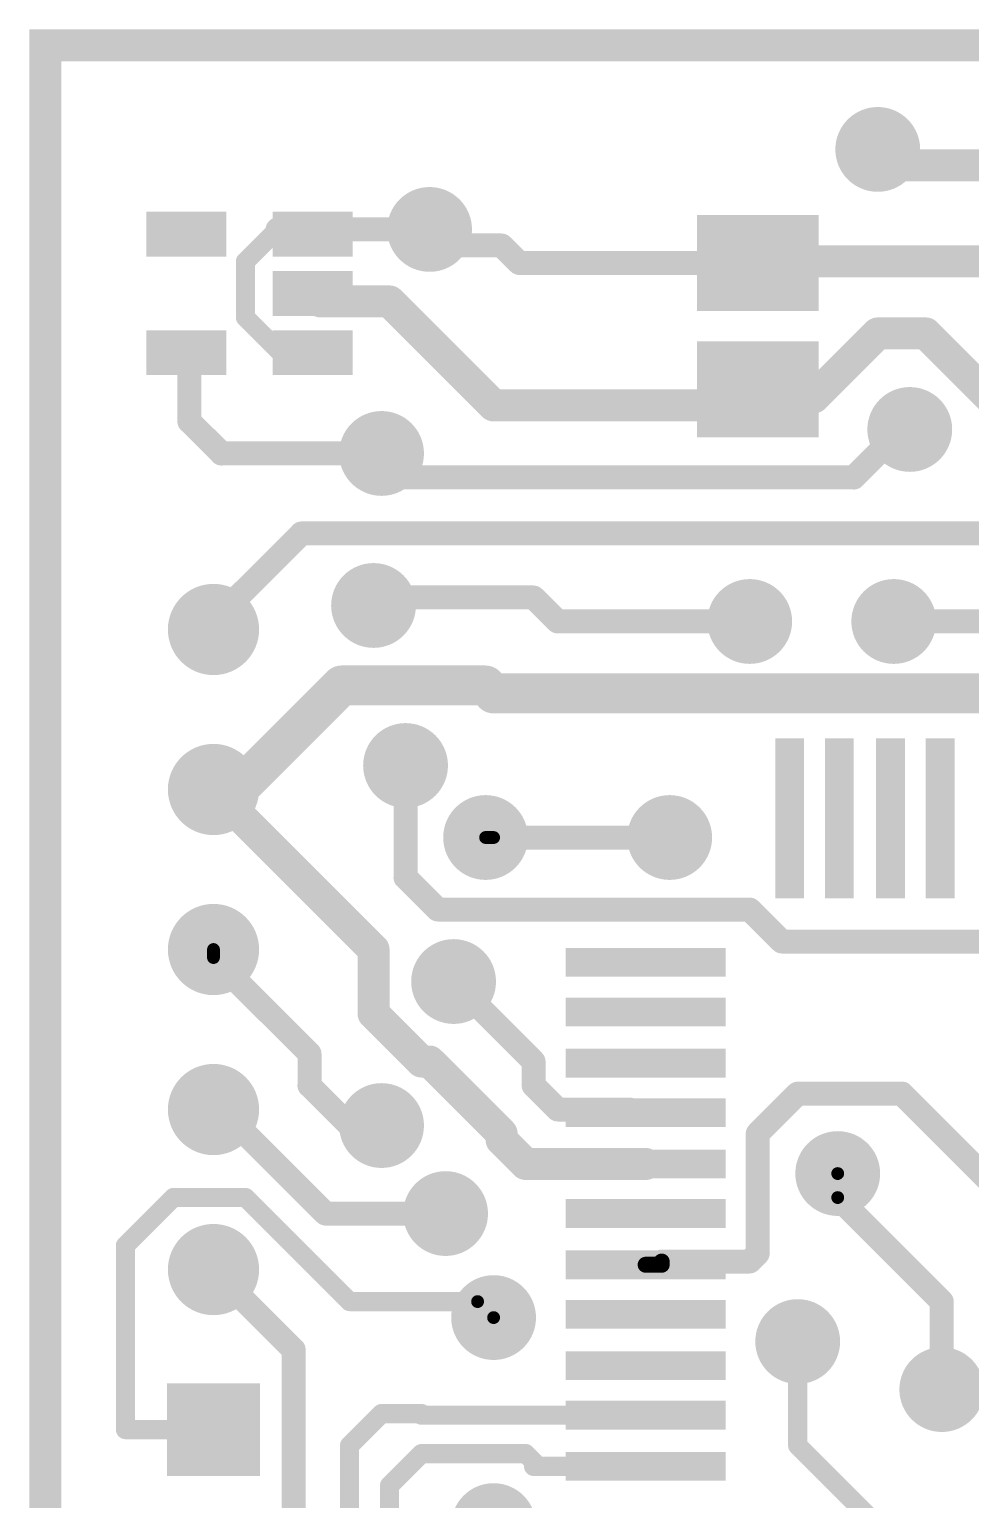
# Model space of a CAD drawing. Extents: x 0 to 1.4, y 0.29 to 2.46.
# Drawn here: x 0.002 to 0.59, y 1.54 to 2.459 of the extents above; entities that cross this region are included whole.
import ezdxf

# ---------------------------------------------------------------- set-up
doc = ezdxf.new("R2010")
doc.units = 0
doc.header["$MEASUREMENT"] = 0
for name, color, linetype in [('DRL', 18, 'Continuous'), ('SMT', 162, 'Continuous'), ('TOP', 82, 'Continuous')]:
    doc.layers.add(name, color=color, linetype=linetype)

msp = doc.modelspace()

# ---------------------------------------------------------------- linework, layer by layer
at = {"layer": 'DRL'}
for points, const_width in [([(0.525, 2.384, 1), (0.539, 2.384, 1)], 0.014), ([(0.245, 2.334, 1), (0.259, 2.334, 1)], 0.014), ([(0.545, 2.209, 1), (0.559, 2.209, 1)], 0.014), ([(0.215, 2.194, 1), (0.229, 2.194, 1)], 0.014), ([(0.21, 2.099, 1), (0.224, 2.099, 1)], 0.014), ([(0.109, 2.084, 1), (0.125, 2.084, 1)], 0.017), ([(0.445, 2.089, 1), (0.459, 2.089, 1)], 0.014), ([(0.535, 2.089, 1), (0.549, 2.089, 1)], 0.014), ([(0.23, 1.999, 1), (0.244, 1.999, 1)], 0.014), ([(0.109, 1.984, 1), (0.125, 1.984, 1)], 0.017), ([(0.28, 1.954, 1), (0.294, 1.954, 1)], 0.014), ([(0.395, 1.954, 1), (0.409, 1.954, 1)], 0.014), ([(0.109, 1.884, 1), (0.125, 1.884, 1)], 0.017), ([(0.26, 1.864, 1), (0.274, 1.864, 1)], 0.014), ([(0.109, 1.784, 1), (0.125, 1.784, 1)], 0.017), ([(0.215, 1.774, 1), (0.229, 1.774, 1)], 0.014), ([(0.5, 1.744, 1), (0.514, 1.744, 1)], 0.014), ([(0.255, 1.719, 1), (0.269, 1.719, 1)], 0.014), ([(0.109, 1.684, 1), (0.125, 1.684, 1)], 0.017), ([(0.285, 1.654, 1), (0.299, 1.654, 1)], 0.014), ([(0.475, 1.639, 1), (0.489, 1.639, 1)], 0.014), ([(0.565, 1.609, 1), (0.579, 1.609, 1)], 0.014), ([(0.109, 1.584, 1), (0.125, 1.584, 1)], 0.017)]:
    msp.add_lwpolyline(points, format="xyb", close=True, dxfattribs=dict(at, const_width=const_width))
at = {"layer": 'SMT'}
for points, const_width in [([(0.519, 2.384, 1), (0.545, 2.384, 1)], 0.027), ([(0.239, 2.334, 1), (0.265, 2.334, 1)], 0.027), ([(0.539, 2.209, 1), (0.565, 2.209, 1)], 0.027), ([(0.209, 2.194, 1), (0.235, 2.194, 1)], 0.027), ([(0.204, 2.099, 1), (0.23, 2.099, 1)], 0.027), ([(0.439, 2.089, 1), (0.465, 2.089, 1)], 0.027), ([(0.529, 2.089, 1), (0.555, 2.089, 1)], 0.027), ([(0.103, 2.084, 1), (0.131, 2.084, 1)], 0.029), ([(0.224, 1.999, 1), (0.25, 1.999, 1)], 0.027), ([(0.103, 1.984, 1), (0.131, 1.984, 1)], 0.029), ([(0.274, 1.954, 1), (0.3, 1.954, 1)], 0.027), ([(0.389, 1.954, 1), (0.415, 1.954, 1)], 0.027), ([(0.103, 1.884, 1), (0.131, 1.884, 1)], 0.029), ([(0.254, 1.864, 1), (0.28, 1.864, 1)], 0.027), ([(0.103, 1.784, 1), (0.131, 1.784, 1)], 0.029), ([(0.209, 1.774, 1), (0.235, 1.774, 1)], 0.027), ([(0.494, 1.744, 1), (0.52, 1.744, 1)], 0.027), ([(0.249, 1.719, 1), (0.275, 1.719, 1)], 0.027), ([(0.103, 1.684, 1), (0.131, 1.684, 1)], 0.029), ([(0.279, 1.654, 1), (0.305, 1.654, 1)], 0.027), ([(0.469, 1.639, 1), (0.495, 1.639, 1)], 0.027), ([(0.559, 1.609, 1), (0.585, 1.609, 1)], 0.027), ([(0.279, 1.524, 1), (0.305, 1.524, 1)], 0.027)]:
    msp.add_lwpolyline(points, format="xyb", close=True, dxfattribs=dict(at, const_width=const_width))
for points in [[(0.075, 2.317), (0.125, 2.317), (0.075, 2.345), (0.125, 2.345)], [(0.154, 2.317), (0.204, 2.317), (0.154, 2.345), (0.204, 2.345)], [(0.419, 2.283), (0.495, 2.283), (0.419, 2.343), (0.495, 2.343)], [(0.154, 2.28), (0.204, 2.28), (0.154, 2.308), (0.204, 2.308)], [(0.075, 2.243), (0.125, 2.243), (0.075, 2.271), (0.125, 2.271)], [(0.154, 2.243), (0.204, 2.243), (0.154, 2.271), (0.204, 2.271)], [(0.419, 2.204), (0.495, 2.204), (0.419, 2.264), (0.495, 2.264)], [(0.468, 1.916), (0.486, 1.916), (0.468, 2.016), (0.486, 2.016)], [(0.499, 1.916), (0.517, 1.916), (0.499, 2.016), (0.517, 2.016)], [(0.531, 1.916), (0.549, 1.916), (0.531, 2.016), (0.549, 2.016)], [(0.562, 1.916), (0.58, 1.916), (0.562, 2.016), (0.58, 2.016)], [(0.337, 1.867), (0.437, 1.867), (0.337, 1.885), (0.437, 1.885)], [(0.337, 1.836), (0.437, 1.836), (0.337, 1.854), (0.437, 1.854)], [(0.337, 1.804), (0.437, 1.804), (0.337, 1.822), (0.437, 1.822)], [(0.337, 1.773), (0.437, 1.773), (0.337, 1.791), (0.437, 1.791)], [(0.337, 1.741), (0.437, 1.741), (0.337, 1.759), (0.437, 1.759)], [(0.337, 1.71), (0.437, 1.71), (0.337, 1.728), (0.437, 1.728)], [(0.337, 1.678), (0.437, 1.678), (0.337, 1.696), (0.437, 1.696)], [(0.337, 1.647), (0.437, 1.647), (0.337, 1.665), (0.437, 1.665)], [(0.337, 1.615), (0.437, 1.615), (0.337, 1.633), (0.437, 1.633)], [(0.088, 1.555), (0.146, 1.555), (0.088, 1.613), (0.146, 1.613)], [(0.337, 1.584), (0.437, 1.584), (0.337, 1.602), (0.437, 1.602)], [(0.337, 1.552), (0.437, 1.552), (0.337, 1.57), (0.437, 1.57)]]:
    msp.add_solid(points, dxfattribs=at)
at = {"layer": 'TOP', "const_width": 0.02}
msp.add_lwpolyline([(0.012, 2.449), (1.387, 2.449), (1.387, 0.299), (0.012, 0.299), (0.012, 2.449)], close=True, dxfattribs=at)
at = {"layer": 'TOP'}
for points, const_width in [([(0.007, 2.449, 1), (0.017, 2.449, 1)], 0.01), ([(0.007, 2.449, 1), (0.017, 2.449, 1)], 0.01), ([(0.52, 2.384, 1), (0.544, 2.384, 1)], 0.025), ([(0.527, 2.389, 1), (0.537, 2.389, 1)], 0.01), ([(0.5283, 2.389, 1), (0.5358, 2.389, 1)], 0.0075), ([(0.5283, 2.384, 1), (0.5358, 2.384, 1)], 0.0075), ([(0.542, 2.374, 1), (0.552, 2.374, 1)], 0.01), ([(0.542, 2.374, 1), (0.552, 2.374, 1)], 0.01), ([(0.24, 2.334, 1), (0.264, 2.334, 1)], 0.025), ([(0.1533, 2.334, 1), (0.1608, 2.334, 1)], 0.0075), ([(0.154, 2.334, 1), (0.16, 2.334, 1)], 0.006), ([(0.1752, 2.334, 1), (0.1828, 2.334, 1)], 0.0075), ([(0.1752, 2.334, 1), (0.1828, 2.334, 1)], 0.0075), ([(0.1752, 2.334, 1), (0.1828, 2.334, 1)], 0.0075), ([(0.1752, 2.334, 1), (0.1828, 2.334, 1)], 0.0075), ([(0.1752, 2.334, 1), (0.1828, 2.334, 1)], 0.0075), ([(0.1752, 2.334, 1), (0.1828, 2.334, 1)], 0.0075), ([(0.1752, 2.331, 1), (0.1828, 2.331, 1)], 0.0075), ([(0.1752, 2.331, 1), (0.1828, 2.331, 1)], 0.0075), ([(0.1752, 2.331, 1), (0.1828, 2.331, 1)], 0.0075), ([(0.2483, 2.334, 1), (0.2557, 2.334, 1)], 0.0075), ([(0.2483, 2.334, 1), (0.2557, 2.334, 1)], 0.0075), ([(0.2483, 2.334, 1), (0.2557, 2.334, 1)], 0.0075), ([(0.2583, 2.324, 1), (0.2657, 2.324, 1)], 0.0075), ([(0.2583, 2.324, 1), (0.2657, 2.324, 1)], 0.0075), ([(0.2933, 2.324, 1), (0.3007, 2.324, 1)], 0.0075), ([(0.2933, 2.324, 1), (0.3007, 2.324, 1)], 0.0075), ([(0.134, 2.314, 1), (0.14, 2.314, 1)], 0.006), ([(0.134, 2.314, 1), (0.14, 2.314, 1)], 0.006), ([(0.3043, 2.313, 1), (0.3117, 2.313, 1)], 0.0075), ([(0.3043, 2.313, 1), (0.3117, 2.313, 1)], 0.0075), ([(0.452, 2.314, 1), (0.462, 2.314, 1)], 0.01), ([(0.4533, 2.314, 1), (0.4607, 2.314, 1)], 0.0075), ([(0.4533, 2.313, 1), (0.4607, 2.313, 1)], 0.0075), ([(0.4533, 2.313, 1), (0.4607, 2.313, 1)], 0.0075), ([(0.4533, 2.313, 1), (0.4607, 2.313, 1)], 0.0075), ([(0.4683, 2.313, 1), (0.4757, 2.313, 1)], 0.0075), ([(0.174, 2.294, 1), (0.184, 2.294, 1)], 0.01), ([(0.179, 2.289, 1), (0.189, 2.289, 1)], 0.01), ([(0.179, 2.289, 1), (0.189, 2.289, 1)], 0.01), ([(0.222, 2.289, 1), (0.232, 2.289, 1)], 0.01), ([(0.222, 2.289, 1), (0.232, 2.289, 1)], 0.01), ([(0.134, 2.279, 1), (0.14, 2.279, 1)], 0.006), ([(0.134, 2.279, 1), (0.14, 2.279, 1)], 0.006), ([(0.527, 2.269, 1), (0.537, 2.269, 1)], 0.01), ([(0.527, 2.269, 1), (0.537, 2.269, 1)], 0.01), ([(0.557, 2.269, 1), (0.567, 2.269, 1)], 0.01), ([(0.557, 2.269, 1), (0.567, 2.269, 1)], 0.01), ([(0.0963, 2.257, 1), (0.1038, 2.257, 1)], 0.0075), ([(0.0963, 2.257, 1), (0.1038, 2.257, 1)], 0.0075), ([(0.1583, 2.254, 1), (0.1658, 2.254, 1)], 0.0075), ([(0.1752, 2.257, 1), (0.1828, 2.257, 1)], 0.0075), ([(0.1752, 2.254, 1), (0.1828, 2.254, 1)], 0.0075), ([(0.1752, 2.254, 1), (0.1828, 2.254, 1)], 0.0075), ([(0.0963, 2.249, 1), (0.1038, 2.249, 1)], 0.0075), ([(0.0963, 2.249, 1), (0.1038, 2.249, 1)], 0.0075), ([(0.0963, 2.249, 1), (0.1038, 2.249, 1)], 0.0075), ([(0.0963, 2.249, 1), (0.1038, 2.249, 1)], 0.0075), ([(0.0982, 2.249, 1), (0.1058, 2.249, 1)], 0.0075), ([(0.0982, 2.249, 1), (0.1058, 2.249, 1)], 0.0075), ([(0.0982, 2.249, 1), (0.1058, 2.249, 1)], 0.0075), ([(0.0982, 2.249, 1), (0.1058, 2.249, 1)], 0.0075), ([(0.159, 2.254, 1), (0.165, 2.254, 1)], 0.006), ([(0.452, 2.234, 1), (0.462, 2.234, 1)], 0.01), ([(0.287, 2.224, 1), (0.297, 2.224, 1)], 0.01), ([(0.287, 2.224, 1), (0.297, 2.224, 1)], 0.01), ([(0.452, 2.229, 1), (0.462, 2.229, 1)], 0.01), ([(0.452, 2.229, 1), (0.462, 2.229, 1)], 0.01), ([(0.452, 2.224, 1), (0.462, 2.224, 1)], 0.01), ([(0.487, 2.229, 1), (0.497, 2.229, 1)], 0.01), ([(0.487, 2.229, 1), (0.497, 2.229, 1)], 0.01), ([(0.54, 2.209, 1), (0.564, 2.209, 1)], 0.025), ([(0.0982, 2.214, 1), (0.1058, 2.214, 1)], 0.0075), ([(0.0982, 2.214, 1), (0.1058, 2.214, 1)], 0.0075), ([(0.0982, 2.214, 1), (0.1058, 2.214, 1)], 0.0075), ([(0.0982, 2.214, 1), (0.1058, 2.214, 1)], 0.0075), ([(0.21, 2.194, 1), (0.234, 2.194, 1)], 0.025), ([(0.5433, 2.209, 1), (0.5508, 2.209, 1)], 0.0075), ([(0.5433, 2.209, 1), (0.5508, 2.209, 1)], 0.0075), ([(0.5483, 2.209, 1), (0.5558, 2.209, 1)], 0.0075), ([(0.1182, 2.194, 1), (0.1258, 2.194, 1)], 0.0075), ([(0.1182, 2.194, 1), (0.1258, 2.194, 1)], 0.0075), ([(0.1182, 2.194, 1), (0.1258, 2.194, 1)], 0.0075), ([(0.1182, 2.194, 1), (0.1258, 2.194, 1)], 0.0075), ([(0.2183, 2.194, 1), (0.2258, 2.194, 1)], 0.0075), ([(0.2183, 2.194, 1), (0.2258, 2.194, 1)], 0.0075), ([(0.2183, 2.194, 1), (0.2258, 2.194, 1)], 0.0075), ([(0.2332, 2.179, 1), (0.2407, 2.179, 1)], 0.0075), ([(0.2332, 2.179, 1), (0.2407, 2.179, 1)], 0.0075), ([(0.5132, 2.179, 1), (0.5208, 2.179, 1)], 0.0075), ([(0.5132, 2.179, 1), (0.5208, 2.179, 1)], 0.0075), ([(0.1682, 2.144, 1), (0.1757, 2.144, 1)], 0.0075), ([(0.1682, 2.144, 1), (0.1757, 2.144, 1)], 0.0075), ([(0.205, 2.099, 1), (0.229, 2.099, 1)], 0.025), ([(0.44, 2.089, 1), (0.464, 2.089, 1)], 0.025), ([(0.53, 2.089, 1), (0.554, 2.089, 1)], 0.025), ([(0.103, 2.084, 1), (0.131, 2.084, 1)], 0.029), ([(0.2133, 2.099, 1), (0.2208, 2.099, 1)], 0.0075), ([(0.2183, 2.104, 1), (0.2258, 2.104, 1)], 0.0075), ([(0.2183, 2.104, 1), (0.2258, 2.104, 1)], 0.0075), ([(0.3133, 2.104, 1), (0.3207, 2.104, 1)], 0.0075), ([(0.3133, 2.104, 1), (0.3207, 2.104, 1)], 0.0075), ([(0.1133, 2.089, 1), (0.1208, 2.089, 1)], 0.0075), ([(0.1133, 2.089, 1), (0.1208, 2.089, 1)], 0.0075), ([(0.3283, 2.089, 1), (0.3357, 2.089, 1)], 0.0075), ([(0.3283, 2.089, 1), (0.3357, 2.089, 1)], 0.0075), ([(0.4483, 2.089, 1), (0.4557, 2.089, 1)], 0.0075), ([(0.5383, 2.089, 1), (0.5458, 2.089, 1)], 0.0075), ([(0.1133, 2.084, 1), (0.1208, 2.084, 1)], 0.0075), ([(0.1908, 2.049, 1), (0.2033, 2.049, 1)], 0.0125), ([(0.1908, 2.049, 1), (0.2033, 2.049, 1)], 0.0125), ([(0.2808, 2.049, 1), (0.2932, 2.049, 1)], 0.0125), ([(0.282, 2.049, 1), (0.292, 2.049, 1)], 0.01), ([(0.2858, 2.044, 1), (0.2982, 2.044, 1)], 0.0125), ([(0.287, 2.044, 1), (0.297, 2.044, 1)], 0.01), ([(0.225, 1.999, 1), (0.249, 1.999, 1)], 0.025), ([(0.103, 1.984, 1), (0.131, 1.984, 1)], 0.029), ([(0.2332, 1.999, 1), (0.2407, 1.999, 1)], 0.0075), ([(0.112, 1.984, 1), (0.122, 1.984, 1)], 0.01), ([(0.112, 1.984, 1), (0.122, 1.984, 1)], 0.01), ([(0.1258, 1.984, 1), (0.1383, 1.984, 1)], 0.0125), ([(0.127, 1.984, 1), (0.137, 1.984, 1)], 0.01), ([(0.275, 1.954, 1), (0.299, 1.954, 1)], 0.025), ([(0.39, 1.954, 1), (0.414, 1.954, 1)], 0.025), ([(0.285, 1.954, 1), (0.289, 1.954, 1)], 0.004), ([(0.2883, 1.954, 1), (0.2957, 1.954, 1)], 0.0075), ([(0.29, 1.954, 1), (0.294, 1.954, 1)], 0.004), ([(0.3983, 1.954, 1), (0.4058, 1.954, 1)], 0.0075), ([(0.2332, 1.929, 1), (0.2407, 1.929, 1)], 0.0075), ([(0.2332, 1.929, 1), (0.2407, 1.929, 1)], 0.0075), ([(0.103, 1.884, 1), (0.131, 1.884, 1)], 0.029), ([(0.2533, 1.909, 1), (0.2607, 1.909, 1)], 0.0075), ([(0.2533, 1.909, 1), (0.2607, 1.909, 1)], 0.0075), ([(0.4483, 1.909, 1), (0.4557, 1.909, 1)], 0.0075), ([(0.4483, 1.909, 1), (0.4557, 1.909, 1)], 0.0075), ([(0.212, 1.884, 1), (0.222, 1.884, 1)], 0.01), ([(0.212, 1.884, 1), (0.222, 1.884, 1)], 0.01), ([(0.4683, 1.889, 1), (0.4757, 1.889, 1)], 0.0075), ([(0.4683, 1.889, 1), (0.4757, 1.889, 1)], 0.0075), ([(0.1133, 1.879, 1), (0.1208, 1.879, 1)], 0.0075), ([(0.115, 1.884, 1), (0.119, 1.884, 1)], 0.004), ([(0.255, 1.864, 1), (0.279, 1.864, 1)], 0.025), ([(0.115, 1.879, 1), (0.119, 1.879, 1)], 0.004), ([(0.2633, 1.864, 1), (0.2707, 1.864, 1)], 0.0075), ([(0.212, 1.844, 1), (0.222, 1.844, 1)], 0.01), ([(0.212, 1.844, 1), (0.222, 1.844, 1)], 0.01), ([(0.1732, 1.819, 1), (0.1807, 1.819, 1)], 0.0075), ([(0.1732, 1.819, 1), (0.1807, 1.819, 1)], 0.0075), ([(0.242, 1.814, 1), (0.252, 1.814, 1)], 0.01), ([(0.242, 1.814, 1), (0.252, 1.814, 1)], 0.01), ([(0.247, 1.814, 1), (0.257, 1.814, 1)], 0.01), ([(0.247, 1.814, 1), (0.257, 1.814, 1)], 0.01), ([(0.3133, 1.814, 1), (0.3207, 1.814, 1)], 0.0075), ([(0.3133, 1.814, 1), (0.3207, 1.814, 1)], 0.0075), ([(0.103, 1.784, 1), (0.131, 1.784, 1)], 0.029), ([(0.1732, 1.799, 1), (0.1807, 1.799, 1)], 0.0075), ([(0.1732, 1.799, 1), (0.1807, 1.799, 1)], 0.0075), ([(0.3133, 1.799, 1), (0.3207, 1.799, 1)], 0.0075), ([(0.3133, 1.799, 1), (0.3207, 1.799, 1)], 0.0075), ([(0.4783, 1.794, 1), (0.4857, 1.794, 1)], 0.0075), ([(0.4783, 1.794, 1), (0.4857, 1.794, 1)], 0.0075), ([(0.5433, 1.794, 1), (0.5508, 1.794, 1)], 0.0075), ([(0.5433, 1.794, 1), (0.5508, 1.794, 1)], 0.0075), ([(0.21, 1.774, 1), (0.234, 1.774, 1)], 0.025), ([(0.1133, 1.784, 1), (0.1208, 1.784, 1)], 0.0075), ([(0.1182, 1.784, 1), (0.1258, 1.784, 1)], 0.0075), ([(0.1182, 1.784, 1), (0.1258, 1.784, 1)], 0.0075), ([(0.3283, 1.784, 1), (0.3357, 1.784, 1)], 0.0075), ([(0.3283, 1.784, 1), (0.3357, 1.784, 1)], 0.0075), ([(0.3733, 1.784, 1), (0.3807, 1.784, 1)], 0.0075), ([(0.3733, 1.784, 1), (0.3807, 1.784, 1)], 0.0075), ([(0.3733, 1.782, 1), (0.3807, 1.782, 1)], 0.0075), ([(0.3733, 1.782, 1), (0.3807, 1.782, 1)], 0.0075), ([(0.3833, 1.782, 1), (0.3907, 1.782, 1)], 0.0075), ([(0.1983, 1.774, 1), (0.2058, 1.774, 1)], 0.0075), ([(0.1983, 1.774, 1), (0.2058, 1.774, 1)], 0.0075), ([(0.2183, 1.774, 1), (0.2258, 1.774, 1)], 0.0075), ([(0.292, 1.769, 1), (0.302, 1.769, 1)], 0.01), ([(0.292, 1.769, 1), (0.302, 1.769, 1)], 0.01), ([(0.292, 1.765, 1), (0.302, 1.765, 1)], 0.01), ([(0.292, 1.765, 1), (0.302, 1.765, 1)], 0.01), ([(0.4533, 1.769, 1), (0.4607, 1.769, 1)], 0.0075), ([(0.4533, 1.769, 1), (0.4607, 1.769, 1)], 0.0075), ([(0.495, 1.744, 1), (0.519, 1.744, 1)], 0.025), ([(0.307, 1.75, 1), (0.317, 1.75, 1)], 0.01), ([(0.307, 1.75, 1), (0.317, 1.75, 1)], 0.01), ([(0.382, 1.75, 1), (0.392, 1.75, 1)], 0.01), ([(0.505, 1.744, 1), (0.509, 1.744, 1)], 0.004), ([(0.25, 1.719, 1), (0.274, 1.719, 1)], 0.025), ([(0.5032, 1.729, 1), (0.5108, 1.729, 1)], 0.0075), ([(0.089, 1.729, 1), (0.095, 1.729, 1)], 0.006), ([(0.089, 1.729, 1), (0.095, 1.729, 1)], 0.006), ([(0.134, 1.729, 1), (0.14, 1.729, 1)], 0.006), ([(0.134, 1.729, 1), (0.14, 1.729, 1)], 0.006), ([(0.505, 1.729, 1), (0.509, 1.729, 1)], 0.004), ([(0.1833, 1.719, 1), (0.1908, 1.719, 1)], 0.0075), ([(0.1833, 1.719, 1), (0.1908, 1.719, 1)], 0.0075), ([(0.2583, 1.719, 1), (0.2657, 1.719, 1)], 0.0075), ([(0.103, 1.684, 1), (0.131, 1.684, 1)], 0.029), ([(0.059, 1.699, 1), (0.065, 1.699, 1)], 0.006), ([(0.059, 1.699, 1), (0.065, 1.699, 1)], 0.006), ([(0.4533, 1.694, 1), (0.4607, 1.694, 1)], 0.0075), ([(0.4533, 1.694, 1), (0.4607, 1.694, 1)], 0.0075), ([(0.1133, 1.684, 1), (0.1208, 1.684, 1)], 0.0075), ([(0.3845, 1.687, 1), (0.3895, 1.687, 1)], 0.005), ([(0.3933, 1.689, 1), (0.4008, 1.689, 1)], 0.0075), ([(0.3945, 1.689, 1), (0.3995, 1.689, 1)], 0.005), ([(0.3945, 1.687, 1), (0.3995, 1.687, 1)], 0.005), ([(0.3945, 1.687, 1), (0.3995, 1.687, 1)], 0.005), ([(0.4483, 1.689, 1), (0.4557, 1.689, 1)], 0.0075), ([(0.4483, 1.689, 1), (0.4557, 1.689, 1)], 0.0075), ([(0.28, 1.654, 1), (0.304, 1.654, 1)], 0.025), ([(0.199, 1.664, 1), (0.205, 1.664, 1)], 0.006), ([(0.199, 1.664, 1), (0.205, 1.664, 1)], 0.006), ([(0.279, 1.664, 1), (0.285, 1.664, 1)], 0.006), ([(0.28, 1.664, 1), (0.284, 1.664, 1)], 0.004), ([(0.47, 1.639, 1), (0.494, 1.639, 1)], 0.025), ([(0.5682, 1.664, 1), (0.5757, 1.664, 1)], 0.0075), ([(0.5682, 1.664, 1), (0.5757, 1.664, 1)], 0.0075), ([(0.29, 1.654, 1), (0.294, 1.654, 1)], 0.004), ([(0.479, 1.639, 1), (0.485, 1.639, 1)], 0.006), ([(0.1633, 1.634, 1), (0.1708, 1.634, 1)], 0.0075), ([(0.1633, 1.634, 1), (0.1708, 1.634, 1)], 0.0075), ([(0.56, 1.609, 1), (0.584, 1.609, 1)], 0.025), ([(0.5682, 1.609, 1), (0.5757, 1.609, 1)], 0.0075), ([(0.219, 1.594, 1), (0.225, 1.594, 1)], 0.006), ([(0.219, 1.594, 1), (0.225, 1.594, 1)], 0.006), ([(0.244, 1.594, 1), (0.25, 1.594, 1)], 0.006), ([(0.244, 1.594, 1), (0.25, 1.594, 1)], 0.006), ([(0.244, 1.593, 1), (0.25, 1.593, 1)], 0.006), ([(0.244, 1.593, 1), (0.25, 1.593, 1)], 0.006), ([(0.384, 1.593, 1), (0.39, 1.593, 1)], 0.006), ([(0.059, 1.584, 1), (0.065, 1.584, 1)], 0.006), ([(0.059, 1.584, 1), (0.065, 1.584, 1)], 0.006), ([(0.114, 1.584, 1), (0.12, 1.584, 1)], 0.006), ([(0.199, 1.574, 1), (0.205, 1.574, 1)], 0.006), ([(0.199, 1.574, 1), (0.205, 1.574, 1)], 0.006), ([(0.244, 1.569, 1), (0.25, 1.569, 1)], 0.006), ([(0.244, 1.569, 1), (0.25, 1.569, 1)], 0.006), ([(0.309, 1.569, 1), (0.315, 1.569, 1)], 0.006), ([(0.309, 1.569, 1), (0.315, 1.569, 1)], 0.006), ([(0.479, 1.574, 1), (0.485, 1.574, 1)], 0.006), ([(0.479, 1.574, 1), (0.485, 1.574, 1)], 0.006), ([(0.314, 1.564, 1), (0.32, 1.564, 1)], 0.006), ([(0.314, 1.564, 1), (0.32, 1.564, 1)], 0.006), ([(0.314, 1.561, 1), (0.32, 1.561, 1)], 0.006), ([(0.314, 1.561, 1), (0.32, 1.561, 1)], 0.006), ([(0.384, 1.561, 1), (0.39, 1.561, 1)], 0.006), ([(0.224, 1.549, 1), (0.23, 1.549, 1)], 0.006), ([(0.224, 1.549, 1), (0.23, 1.549, 1)], 0.006), ([(0.28, 1.524, 1), (0.304, 1.524, 1)], 0.025)]:
    msp.add_lwpolyline(points, format="xyb", close=True, dxfattribs=dict(at, const_width=const_width))
for points, const_width in [([(0.547, 2.374), (0.532, 2.389)], 0.02), ([(0.532, 2.389), (0.532, 2.384)], 0.015), ([(0.692, 2.374), (0.547, 2.374)], 0.02), ([(0.157, 2.334), (0.137, 2.314)], 0.012), ([(0.179, 2.334), (0.157, 2.334)], 0.015), ([(0.179, 2.331), (0.179, 2.334)], 0.015), ([(0.252, 2.334), (0.179, 2.334)], 0.015), ([(0.179, 2.334), (0.179, 2.331)], 0.015), ([(0.252, 2.334), (0.179, 2.334)], 0.015), ([(0.179, 2.334), (0.179, 2.331)], 0.015), ([(0.262, 2.324), (0.252, 2.334)], 0.015), ([(0.297, 2.324), (0.262, 2.324)], 0.015), ([(0.308, 2.313), (0.297, 2.324)], 0.015), ([(0.137, 2.314), (0.137, 2.279)], 0.012), ([(0.457, 2.313), (0.308, 2.313)], 0.015), ([(0.457, 2.314), (0.651, 2.314)], 0.02), ([(0.457, 2.313), (0.457, 2.314)], 0.015), ([(0.457, 2.313), (0.472, 2.313)], 0.015), ([(0.179, 2.294), (0.184, 2.289)], 0.02), ([(0.184, 2.289), (0.227, 2.289)], 0.02), ([(0.227, 2.289), (0.292, 2.224)], 0.02), ([(0.137, 2.279), (0.162, 2.254)], 0.012), ([(0.492, 2.229), (0.532, 2.269)], 0.02), ([(0.532, 2.269), (0.562, 2.269)], 0.02), ([(0.562, 2.269), (0.607, 2.224)], 0.02), ([(0.1, 2.257), (0.1, 2.249)], 0.015), ([(0.1, 2.249), (0.1, 2.257)], 0.015), ([(0.162, 2.254), (0.179, 2.254)], 0.015), ([(0.179, 2.254), (0.179, 2.257)], 0.015), ([(0.1, 2.249), (0.102, 2.249)], 0.015), ([(0.102, 2.249), (0.1, 2.249)], 0.015), ([(0.102, 2.249), (0.102, 2.214)], 0.015), ([(0.102, 2.214), (0.102, 2.249)], 0.015), ([(0.457, 2.234), (0.457, 2.229)], 0.02), ([(0.292, 2.224), (0.457, 2.224)], 0.02), ([(0.457, 2.229), (0.492, 2.229)], 0.02), ([(0.102, 2.214), (0.122, 2.194)], 0.015), ([(0.122, 2.194), (0.102, 2.214)], 0.015), ([(0.547, 2.209), (0.517, 2.179)], 0.015), ([(0.552, 2.209), (0.547, 2.209)], 0.015), ([(0.122, 2.194), (0.222, 2.194)], 0.015), ([(0.222, 2.194), (0.122, 2.194)], 0.015), ([(0.237, 2.179), (0.222, 2.194)], 0.015), ([(0.517, 2.179), (0.237, 2.179)], 0.015), ([(0.172, 2.144), (0.117, 2.089)], 0.015), ([(1.017, 2.144), (0.172, 2.144)], 0.015), ([(0.217, 2.099), (0.222, 2.104)], 0.015), ([(0.222, 2.104), (0.317, 2.104)], 0.015), ([(0.317, 2.104), (0.332, 2.089)], 0.015), ([(0.117, 2.089), (0.117, 2.084)], 0.015), ([(0.332, 2.089), (0.452, 2.089)], 0.015), ([(0.822, 2.089), (0.542, 2.089)], 0.015), ([(0.197, 2.049), (0.132, 1.984)], 0.025), ([(0.287, 2.049), (0.197, 2.049)], 0.025), ([(0.292, 2.044), (0.287, 2.049)], 0.02), ([(1.047, 2.044), (0.292, 2.044)], 0.025), ([(0.237, 1.929), (0.237, 1.999)], 0.015), ([(0.117, 1.984), (0.217, 1.884)], 0.02), ([(0.132, 1.984), (0.117, 1.984)], 0.02), ([(0.292, 1.954), (0.287, 1.954)], 0.008), ([(0.402, 1.954), (0.292, 1.954)], 0.015), ([(0.257, 1.909), (0.237, 1.929)], 0.015), ([(0.452, 1.909), (0.257, 1.909)], 0.015), ([(0.472, 1.889), (0.452, 1.909)], 0.015), ([(0.217, 1.884), (0.217, 1.844)], 0.02), ([(0.967, 1.889), (0.472, 1.889)], 0.015), ([(0.177, 1.819), (0.117, 1.879)], 0.015), ([(0.117, 1.879), (0.117, 1.884)], 0.008), ([(0.317, 1.814), (0.267, 1.864)], 0.015), ([(0.217, 1.844), (0.247, 1.814)], 0.02), ([(0.177, 1.799), (0.177, 1.819)], 0.015), ([(0.247, 1.814), (0.252, 1.814)], 0.02), ([(0.252, 1.814), (0.297, 1.769)], 0.02), ([(0.317, 1.799), (0.317, 1.814)], 0.015), ([(0.202, 1.774), (0.177, 1.799)], 0.015), ([(0.332, 1.784), (0.317, 1.799)], 0.015), ([(0.457, 1.769), (0.482, 1.794)], 0.015), ([(0.482, 1.794), (0.547, 1.794)], 0.015), ([(0.547, 1.794), (0.617, 1.724)], 0.015), ([(0.122, 1.784), (0.117, 1.784)], 0.015), ([(0.187, 1.719), (0.122, 1.784)], 0.015), ([(0.377, 1.784), (0.332, 1.784)], 0.015), ([(0.377, 1.782), (0.377, 1.784)], 0.015), ([(0.387, 1.782), (0.377, 1.782)], 0.015), ([(0.222, 1.774), (0.202, 1.774)], 0.015), ([(0.297, 1.769), (0.297, 1.765)], 0.02), ([(0.297, 1.765), (0.312, 1.75)], 0.02), ([(0.457, 1.694), (0.457, 1.769)], 0.015), ([(0.312, 1.75), (0.387, 1.75)], 0.02), ([(0.507, 1.744), (0.507, 1.729)], 0.008), ([(0.507, 1.729), (0.572, 1.664)], 0.015), ([(0.092, 1.729), (0.062, 1.699)], 0.012), ([(0.137, 1.729), (0.092, 1.729)], 0.012), ([(0.202, 1.664), (0.137, 1.729)], 0.012), ([(0.262, 1.719), (0.187, 1.719)], 0.015), ([(0.062, 1.699), (0.062, 1.584)], 0.012), ([(0.452, 1.689), (0.457, 1.694)], 0.015), ([(0.167, 1.634), (0.117, 1.684)], 0.015), ([(0.387, 1.687), (0.397, 1.687)], 0.01), ([(0.397, 1.689), (0.452, 1.689)], 0.015), ([(0.397, 1.687), (0.397, 1.689)], 0.01), ([(0.282, 1.664), (0.202, 1.664)], 0.012), ([(0.292, 1.654), (0.282, 1.664)], 0.008), ([(0.572, 1.664), (0.572, 1.609)], 0.015), ([(0.482, 1.574), (0.482, 1.639)], 0.012), ([(0.167, 1.434), (0.167, 1.634)], 0.015), ([(0.202, 1.574), (0.222, 1.594)], 0.012), ([(0.222, 1.594), (0.247, 1.594)], 0.012), ([(0.247, 1.594), (0.247, 1.593)], 0.012), ([(0.247, 1.593), (0.387, 1.593)], 0.012), ([(0.062, 1.584), (0.117, 1.584)], 0.012), ([(0.202, 1.214), (0.202, 1.574)], 0.012), ([(0.247, 1.569), (0.227, 1.549)], 0.012), ([(0.312, 1.569), (0.247, 1.569)], 0.012), ([(0.317, 1.564), (0.312, 1.569)], 0.012), ([(0.572, 1.484), (0.482, 1.574)], 0.012), ([(0.317, 1.561), (0.317, 1.564)], 0.012), ([(0.387, 1.561), (0.317, 1.561)], 0.012), ([(0.227, 1.549), (0.227, 1.284)], 0.012)]:
    msp.add_lwpolyline(points, dxfattribs=dict(at, const_width=const_width))
for points in [[(0.075, 2.317), (0.125, 2.317), (0.075, 2.345), (0.125, 2.345)], [(0.154, 2.317), (0.204, 2.317), (0.154, 2.345), (0.204, 2.345)], [(0.419, 2.283), (0.495, 2.283), (0.419, 2.343), (0.495, 2.343)], [(0.154, 2.28), (0.204, 2.28), (0.154, 2.308), (0.204, 2.308)], [(0.075, 2.243), (0.125, 2.243), (0.075, 2.271), (0.125, 2.271)], [(0.154, 2.243), (0.204, 2.243), (0.154, 2.271), (0.204, 2.271)], [(0.419, 2.204), (0.495, 2.204), (0.419, 2.264), (0.495, 2.264)], [(0.468, 1.916), (0.486, 1.916), (0.468, 2.016), (0.486, 2.016)], [(0.499, 1.916), (0.517, 1.916), (0.499, 2.016), (0.517, 2.016)], [(0.531, 1.916), (0.549, 1.916), (0.531, 2.016), (0.549, 2.016)], [(0.562, 1.916), (0.58, 1.916), (0.562, 2.016), (0.58, 2.016)], [(0.337, 1.867), (0.437, 1.867), (0.337, 1.885), (0.437, 1.885)], [(0.337, 1.836), (0.437, 1.836), (0.337, 1.854), (0.437, 1.854)], [(0.337, 1.804), (0.437, 1.804), (0.337, 1.822), (0.437, 1.822)], [(0.337, 1.773), (0.437, 1.773), (0.337, 1.791), (0.437, 1.791)], [(0.337, 1.741), (0.437, 1.741), (0.337, 1.759), (0.437, 1.759)], [(0.337, 1.71), (0.437, 1.71), (0.337, 1.728), (0.437, 1.728)], [(0.337, 1.678), (0.437, 1.678), (0.337, 1.696), (0.437, 1.696)], [(0.337, 1.647), (0.437, 1.647), (0.337, 1.665), (0.437, 1.665)], [(0.337, 1.615), (0.437, 1.615), (0.337, 1.633), (0.437, 1.633)], [(0.088, 1.555), (0.146, 1.555), (0.088, 1.613), (0.146, 1.613)], [(0.337, 1.584), (0.437, 1.584), (0.337, 1.602), (0.437, 1.602)], [(0.337, 1.552), (0.437, 1.552), (0.337, 1.57), (0.437, 1.57)]]:
    msp.add_solid(points, dxfattribs=at)

doc.saveas('drawing.dxf')
